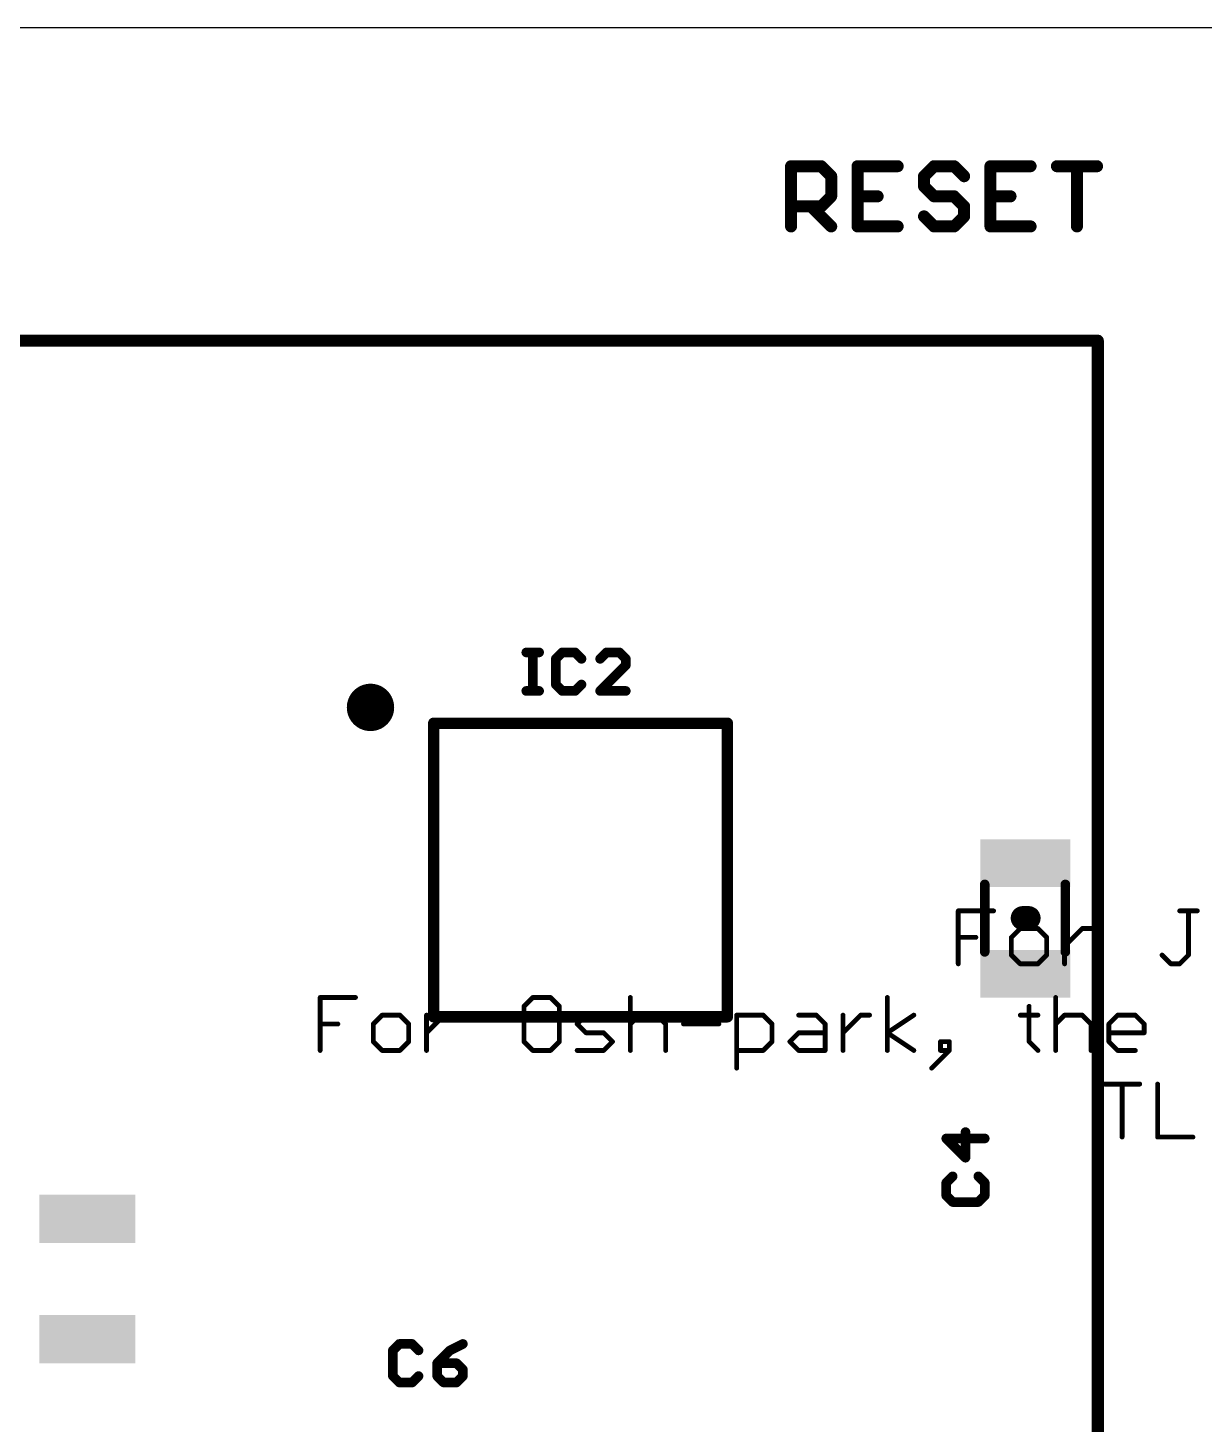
# Model space of a CAD drawing. Extents: x 0 to 102, y -4 to 29.
# Drawn here: x 37.6 to 50.02, y 10.66 to 25.4 of the extents above; entities that cross this region are included whole.
import ezdxf

# ---------------------------------------------------------------- set-up
doc = ezdxf.new("R2010")
doc.units = 0
for name, color, linetype in [('20', 53, 'CONTINUOUS'), ('21', 253, 'CONTINUOUS'), ('25', 253, 'CONTINUOUS'), ('51', 41, 'CONTINUOUS')]:
    doc.layers.add(name, color=color, linetype=linetype)

# ---------------------------------------------------------------- blocks, each defined once
blk = doc.blocks.new('RECT')
blk.add_solid([(-0.5, -0.5), (0.5, -0.5), (-0.5, 0.5), (0.5, 0.5)])

msp = doc.modelspace()

# ---------------------------------------------------------------- linework, layer by layer
at = {"layer": '20'}
msp.add_line((100.33, 25.4), (1.27, 25.4), dxfattribs=at)
at = {"layer": '21'}
for points, const_width in [([(41.2165, 18.1016, 1), (41.2165, 18.3516, 1), (41.2165, 18.1016)], 0.25), ([(41.914, 18.06, 1), (41.854, 18.06)], 0.06), ([(41.884, 18.09, 1), (41.884, 18.03)], 0.06), ([(41.854, 17.9766, 1), (41.914, 17.9766)], 0.06), ([(45.014, 18.06, 1), (44.954, 18.06)], 0.06), ([(44.954, 17.9766, 1), (45.014, 17.9766)], 0.06), ([(44.984, 18.03, 1), (44.984, 18.09)], 0.06), ([(48.1025, 16.0655, 1), (48.1025, 15.9385)], 0.127), ([(48.1635, 15.9385, 1), (48.1635, 16.0655)], 0.127), ([(41.914, 15.0434, 1), (41.854, 15.0434)], 0.06), ([(45.014, 15.0434, 1), (44.954, 15.0434)], 0.06), ([(41.884, 14.99, 1), (41.884, 14.93)], 0.06), ([(41.854, 14.96, 1), (41.914, 14.96)], 0.06), ([(44.954, 14.96, 1), (45.014, 14.96)], 0.06), ([(44.984, 14.93, 1), (44.984, 14.99)], 0.06)]:
    msp.add_lwpolyline(points, format="xyb", dxfattribs=dict(at, const_width=const_width))
for points, const_width in [([(41.884, 17.9766), (41.884, 18.06)], 0.12), ([(41.884, 18.06), (44.984, 18.06)], 0.12), ([(44.984, 18.06), (44.984, 17.9766)], 0.12), ([(48.1025, 16.002), (48.1635, 16.002)], 0.254), ([(41.884, 15.0434), (41.884, 14.96)], 0.12), ([(44.984, 14.96), (44.984, 15.0434)], 0.12), ([(41.884, 14.96), (44.984, 14.96)], 0.12)]:
    msp.add_lwpolyline(points, dxfattribs=dict(at, const_width=const_width))
at = {"layer": '25'}
for points, const_width in [([(45.6883, 23.94, 1), (45.6247, 23.94)], 0.0635), ([(45.6565, 23.9718, 1), (45.6565, 23.9083)], 0.0635), ([(45.9967, 23.9625, 1), (45.9518, 23.9176)], 0.0635), ([(45.9743, 23.9083, 1), (45.9743, 23.9718)], 0.0635), ([(46.1119, 23.8341, 1), (46.0484, 23.8341)], 0.0635), ([(46.0577, 23.8117, 1), (46.1026, 23.8566)], 0.0635), ([(46.3581, 23.9718, 1), (46.3581, 23.9083)], 0.0635), ([(46.3899, 23.94, 1), (46.3264, 23.94)], 0.0635), ([(46.7818, 23.9083, 1), (46.7818, 23.9718)], 0.0635), ([(47.0915, 23.8341, 1), (47.028, 23.8341)], 0.0635), ([(47.0373, 23.8566, 1), (47.0822, 23.8117)], 0.0635), ([(47.1657, 23.9718, 1), (47.1657, 23.9083)], 0.0635), ([(47.1881, 23.9176, 1), (47.1432, 23.9625)], 0.0635), ([(47.4, 23.9625, 1), (47.3551, 23.9176)], 0.0635), ([(47.3775, 23.9083, 1), (47.3775, 23.9718)], 0.0635), ([(47.461, 23.8117, 1), (47.5059, 23.8566)], 0.0635), ([(47.7614, 23.9718, 1), (47.7614, 23.9083)], 0.0635), ([(47.7932, 23.94, 1), (47.7297, 23.94)], 0.0635), ([(48.1851, 23.9083, 1), (48.1851, 23.9718)], 0.0635), ([(48.4631, 23.9718, 1), (48.4631, 23.9083)], 0.0635), ([(48.7066, 23.94, 1), (48.6431, 23.94)], 0.0635), ([(48.8867, 23.9083, 1), (48.8867, 23.9718)], 0.0635), ([(47.028, 23.7282, 1), (47.0915, 23.7282)], 0.0635), ([(47.0822, 23.7506, 1), (47.0373, 23.7057)], 0.0635), ([(46.0484, 23.6223, 1), (46.1119, 23.6223)], 0.0635), ([(46.1026, 23.5998, 1), (46.0577, 23.6447)], 0.0635), ([(46.3581, 23.654, 1), (46.3581, 23.5905)], 0.0635), ([(46.57, 23.5905, 1), (46.57, 23.654)], 0.0635), ([(47.1657, 23.654, 1), (47.1657, 23.5905)], 0.0635), ([(47.1432, 23.5998, 1), (47.1881, 23.6447)], 0.0635), ([(47.4, 23.6447, 1), (47.3551, 23.5998)], 0.0635), ([(47.3775, 23.5905, 1), (47.3775, 23.654)], 0.0635), ([(47.7614, 23.654, 1), (47.7614, 23.5905)], 0.0635), ([(47.9733, 23.5905, 1), (47.9733, 23.654)], 0.0635), ([(45.6565, 23.5481, 1), (45.6565, 23.4846)], 0.0635), ([(45.8908, 23.5388, 1), (45.8459, 23.4939)], 0.0635), ([(45.9518, 23.5388, 1), (45.9967, 23.4939)], 0.0635), ([(45.9743, 23.4846, 1), (45.9743, 23.5481)], 0.0635), ([(47.0822, 23.4329, 1), (47.0373, 23.388)], 0.0635), ([(47.5152, 23.5163, 1), (47.4517, 23.5163)], 0.0635), ([(47.4517, 23.4104, 1), (47.5152, 23.4104)], 0.0635), ([(47.461, 23.4939, 1), (47.5059, 23.5388)], 0.0635), ([(47.5059, 23.388, 1), (47.461, 23.4329)], 0.0635), ([(45.6247, 23.3045, 1), (45.6883, 23.3045)], 0.0635), ([(46.0577, 23.282, 1), (46.1026, 23.327)], 0.0635), ([(46.3581, 23.3362, 1), (46.3581, 23.2728)], 0.0635), ([(46.3264, 23.3045, 1), (46.3899, 23.3045)], 0.0635), ([(46.7818, 23.2728, 1), (46.7818, 23.3362)], 0.0635), ([(47.1657, 23.3362, 1), (47.1657, 23.2728)], 0.0635), ([(47.1432, 23.282, 1), (47.1881, 23.327)], 0.0635), ([(47.3551, 23.327, 1), (47.4, 23.282)], 0.0635), ([(47.3775, 23.2728, 1), (47.3775, 23.3362)], 0.0635), ([(47.7614, 23.3362, 1), (47.7614, 23.2728)], 0.0635), ([(47.7297, 23.3045, 1), (47.7932, 23.3045)], 0.0635), ([(48.1851, 23.2728, 1), (48.1851, 23.3362)], 0.0635), ([(48.6431, 23.3045, 1), (48.7066, 23.3045)], 0.0635), ([(48.9268, 22.098, 1), (48.8633, 22.098)], 0.0635), ([(48.895, 22.0663, 1), (48.895, 22.1298)], 0.0635), ([(42.8611, 18.8325, 1), (42.8611, 18.7817)], 0.0508), ([(42.9543, 18.8071, 1), (42.9035, 18.8071)], 0.0508), ([(42.9967, 18.7817, 1), (42.9967, 18.8325)], 0.0508), ([(43.1984, 18.7394, 1), (43.1476, 18.7394)], 0.0508), ([(43.155, 18.7573, 1), (43.1909, 18.7214)], 0.0508), ([(43.2408, 18.8325, 1), (43.2408, 18.7817)], 0.0508), ([(43.2587, 18.7892, 1), (43.2228, 18.8251)], 0.0508), ([(43.3943, 18.8251, 1), (43.3584, 18.7892)], 0.0508), ([(43.3763, 18.7817, 1), (43.3763, 18.8325)], 0.0508), ([(43.4262, 18.7214, 1), (43.4621, 18.7573)], 0.0508), ([(43.6228, 18.7573, 1), (43.6587, 18.7214)], 0.0508), ([(43.7085, 18.8325, 1), (43.7085, 18.7817)], 0.0508), ([(43.7265, 18.7892, 1), (43.6905, 18.8251)], 0.0508), ([(43.8621, 18.8251, 1), (43.8261, 18.7892)], 0.0508), ([(43.8441, 18.7817, 1), (43.8441, 18.8325)], 0.0508), ([(43.9373, 18.7394, 1), (43.8865, 18.7394)], 0.0508), ([(43.8939, 18.7214, 1), (43.9298, 18.7573)], 0.0508), ([(43.9298, 18.6536, 1), (43.8939, 18.6895)], 0.0508), ([(43.8865, 18.6716, 1), (43.9373, 18.6716)], 0.0508), ([(42.8611, 18.4258, 1), (42.8611, 18.375)], 0.0508), ([(42.9035, 18.4004, 1), (42.9543, 18.4004)], 0.0508), ([(42.9967, 18.375, 1), (42.9967, 18.4258)], 0.0508), ([(43.1909, 18.4862, 1), (43.155, 18.4502)], 0.0508), ([(43.1476, 18.4682, 1), (43.1984, 18.4682)], 0.0508), ([(43.2408, 18.4258, 1), (43.2408, 18.375)], 0.0508), ([(43.2228, 18.3824, 1), (43.2587, 18.4184)], 0.0508), ([(43.3584, 18.4184, 1), (43.3943, 18.3824)], 0.0508), ([(43.3763, 18.375, 1), (43.3763, 18.4258)], 0.0508), ([(43.4621, 18.4502, 1), (43.4262, 18.4862)], 0.0508), ([(43.6407, 18.4258, 1), (43.6407, 18.375)], 0.0508), ([(43.6228, 18.4184, 1), (43.6587, 18.3824)], 0.0508), ([(43.9119, 18.375, 1), (43.9119, 18.4258)], 0.0508), ([(47.2945, 13.7013, 1), (47.2945, 13.6505)], 0.0508), ([(47.3124, 13.6939, 1), (47.2765, 13.658)], 0.0508), ([(47.5232, 13.7437, 1), (47.4724, 13.7437)], 0.0508), ([(47.7012, 13.6505, 1), (47.7012, 13.7013)], 0.0508), ([(47.4724, 13.4726, 1), (47.5232, 13.4726)], 0.0508), ([(47.4799, 13.4546, 1), (47.5158, 13.4905)], 0.0508), ([(47.3802, 13.258, 1), (47.3443, 13.2939)], 0.0508), ([(47.6514, 13.2939, 1), (47.6154, 13.258)], 0.0508), ([(47.3124, 13.0906, 1), (47.2765, 13.0546)], 0.0508), ([(47.3199, 13.2082, 1), (47.2691, 13.2082)], 0.0508), ([(47.2765, 13.2261, 1), (47.3124, 13.1902)], 0.0508), ([(47.7266, 13.2082, 1), (47.6758, 13.2082)], 0.0508), ([(47.6832, 13.1902, 1), (47.7192, 13.2261)], 0.0508), ([(47.7192, 13.0546, 1), (47.6832, 13.0906)], 0.0508), ([(47.2691, 13.0726, 1), (47.3199, 13.0726)], 0.0508), ([(47.3622, 13.0302, 1), (47.3622, 12.9794)], 0.0508), ([(47.3443, 12.9868, 1), (47.3802, 13.0228)], 0.0508), ([(47.6154, 13.0228, 1), (47.6514, 12.9868)], 0.0508), ([(47.6334, 12.9794, 1), (47.6334, 13.0302)], 0.0508), ([(47.6758, 13.0726, 1), (47.7266, 13.0726)], 0.0508), ([(41.5206, 11.5319, 1), (41.5206, 11.4811)], 0.0508), ([(41.5386, 11.4886, 1), (41.5026, 11.5245)], 0.0508), ([(41.6741, 11.5245, 1), (41.6382, 11.4886)], 0.0508), ([(41.6562, 11.4811, 1), (41.6562, 11.5319)], 0.0508), ([(42.2031, 11.4838, 1), (42.1804, 11.5293)], 0.0508), ([(41.4782, 11.4388, 1), (41.4274, 11.4388)], 0.0508), ([(41.4348, 11.4567, 1), (41.4708, 11.4208)], 0.0508), ([(41.706, 11.4208, 1), (41.7419, 11.4567)], 0.0508), ([(41.946, 11.3032, 1), (41.8952, 11.3032)], 0.0508), ([(41.9206, 11.3286, 1), (41.9206, 11.2778)], 0.0508), ([(42.0448, 11.4615, 1), (42.0675, 11.416)], 0.0508), ([(42.0741, 11.4208, 1), (42.0382, 11.4567)], 0.0508), ([(42.1419, 11.3211, 1), (42.106, 11.2852)], 0.0508), ([(42.1239, 11.2778, 1), (42.1239, 11.3286)], 0.0508), ([(41.4708, 11.1856, 1), (41.4348, 11.1496)], 0.0508), ([(41.7419, 11.1496, 1), (41.706, 11.1856)], 0.0508), ([(41.9385, 11.1856, 1), (41.9026, 11.1496)], 0.0508), ([(41.9026, 11.3211, 1), (41.9385, 11.2852)], 0.0508), ([(42.2171, 11.2354, 1), (42.1663, 11.2354)], 0.0508), ([(42.1738, 11.2174, 1), (42.2097, 11.2533)], 0.0508), ([(42.2097, 11.1496, 1), (42.1738, 11.1856)], 0.0508), ([(41.4274, 11.1676, 1), (41.4782, 11.1676)], 0.0508), ([(41.5206, 11.1252, 1), (41.5206, 11.0744)], 0.0508), ([(41.5026, 11.0818, 1), (41.5386, 11.1178)], 0.0508), ([(41.6382, 11.1178, 1), (41.6741, 11.0818)], 0.0508), ([(41.6562, 11.0744, 1), (41.6562, 11.1252)], 0.0508), ([(41.8952, 11.1676, 1), (41.946, 11.1676)], 0.0508), ([(41.9884, 11.1252, 1), (41.9884, 11.0744)], 0.0508), ([(41.9704, 11.0818, 1), (42.0063, 11.1178)], 0.0508), ([(42.106, 11.1178, 1), (42.1419, 11.0818)], 0.0508), ([(42.1239, 11.0744, 1), (42.1239, 11.1252)], 0.0508), ([(42.1663, 11.1676, 1), (42.2171, 11.1676)], 0.0508)]:
    msp.add_lwpolyline(points, format="xyb", dxfattribs=dict(at, const_width=const_width))
for points, const_width in [([(45.6565, 23.3045), (45.6565, 23.94)], 0.127), ([(45.6565, 23.94), (45.9743, 23.94)], 0.127), ([(45.9743, 23.94), (46.0802, 23.8341)], 0.127), ([(46.0802, 23.8341), (46.0802, 23.6223)], 0.127), ([(46.7818, 23.94), (46.3581, 23.94)], 0.127), ([(46.3581, 23.94), (46.3581, 23.3045)], 0.127), ([(47.1657, 23.94), (47.0598, 23.8341)], 0.127), ([(47.0598, 23.8341), (47.0598, 23.7282)], 0.127), ([(47.3775, 23.94), (47.1657, 23.94)], 0.127), ([(47.4835, 23.8341), (47.3775, 23.94)], 0.127), ([(48.1851, 23.94), (47.7614, 23.94)], 0.127), ([(47.7614, 23.94), (47.7614, 23.3045)], 0.127), ([(48.4631, 23.94), (48.8867, 23.94)], 0.127), ([(48.6749, 23.3045), (48.6749, 23.94)], 0.127), ([(47.0598, 23.7282), (47.1657, 23.6223)], 0.127), ([(46.0802, 23.6223), (45.9743, 23.5163)], 0.127), ([(46.3581, 23.6223), (46.57, 23.6223)], 0.127), ([(47.1657, 23.6223), (47.3775, 23.6223)], 0.127), ([(47.3775, 23.6223), (47.4835, 23.5163)], 0.127), ([(47.7614, 23.6223), (47.9733, 23.6223)], 0.127), ([(45.9743, 23.5163), (45.6565, 23.5163)], 0.127), ([(45.8683, 23.5163), (46.0802, 23.3045)], 0.127), ([(47.1657, 23.3045), (47.0598, 23.4104)], 0.127), ([(47.4835, 23.4104), (47.3775, 23.3045)], 0.127), ([(47.4835, 23.5163), (47.4835, 23.4104)], 0.127), ([(46.3581, 23.3045), (46.7818, 23.3045)], 0.127), ([(47.3775, 23.3045), (47.1657, 23.3045)], 0.127), ([(47.7614, 23.3045), (48.1851, 23.3045)], 0.127), ([(11.811, 22.098), (48.895, 22.098)], 0.127), ([(48.895, 22.098), (48.895, 3.302)], 0.127), ([(42.8611, 18.8071), (42.9967, 18.8071)], 0.1016), ([(42.9289, 18.4004), (42.9289, 18.8071)], 0.1016), ([(43.2408, 18.8071), (43.173, 18.7394)], 0.1016), ([(43.173, 18.7394), (43.173, 18.4682)], 0.1016), ([(43.3763, 18.8071), (43.2408, 18.8071)], 0.1016), ([(43.4441, 18.7394), (43.3763, 18.8071)], 0.1016), ([(43.7085, 18.8071), (43.6407, 18.7394)], 0.1016), ([(43.6407, 18.4004), (43.9119, 18.6716)], 0.1016), ([(43.8441, 18.8071), (43.7085, 18.8071)], 0.1016), ([(43.9119, 18.7394), (43.8441, 18.8071)], 0.1016), ([(43.9119, 18.6716), (43.9119, 18.7394)], 0.1016), ([(42.8611, 18.4004), (42.9967, 18.4004)], 0.1016), ([(43.173, 18.4682), (43.2408, 18.4004)], 0.1016), ([(43.2408, 18.4004), (43.3763, 18.4004)], 0.1016), ([(43.3763, 18.4004), (43.4441, 18.4682)], 0.1016), ([(43.9119, 18.4004), (43.6407, 18.4004)], 0.1016), ([(47.7012, 13.6759), (47.2945, 13.6759)], 0.1016), ([(47.2945, 13.6759), (47.4978, 13.4726)], 0.1016), ([(47.4978, 13.4726), (47.4978, 13.7437)], 0.1016), ([(47.3622, 13.276), (47.2945, 13.2082)], 0.1016), ([(47.7012, 13.2082), (47.6334, 13.276)], 0.1016), ([(47.2945, 13.2082), (47.2945, 13.0726)], 0.1016), ([(47.2945, 13.0726), (47.3622, 13.0048)], 0.1016), ([(47.6334, 13.0048), (47.7012, 13.0726)], 0.1016), ([(47.7012, 13.0726), (47.7012, 13.2082)], 0.1016), ([(47.3622, 13.0048), (47.6334, 13.0048)], 0.1016), ([(41.5206, 11.5065), (41.4528, 11.4388)], 0.1016), ([(41.6562, 11.5065), (41.5206, 11.5065)], 0.1016), ([(41.724, 11.4388), (41.6562, 11.5065)], 0.1016), ([(42.1917, 11.5065), (42.0561, 11.4388)], 0.1016), ([(41.4528, 11.4388), (41.4528, 11.1676)], 0.1016), ([(42.0561, 11.4388), (41.9206, 11.3032)], 0.1016), ([(41.9206, 11.3032), (41.9206, 11.1676)], 0.1016), ([(42.1239, 11.3032), (41.9206, 11.3032)], 0.1016), ([(42.1917, 11.2354), (42.1239, 11.3032)], 0.1016), ([(41.4528, 11.1676), (41.5206, 11.0998)], 0.1016), ([(41.6562, 11.0998), (41.724, 11.1676)], 0.1016), ([(41.9206, 11.1676), (41.9884, 11.0998)], 0.1016), ([(42.1239, 11.0998), (42.1917, 11.1676)], 0.1016), ([(42.1917, 11.1676), (42.1917, 11.2354)], 0.1016), ([(41.5206, 11.0998), (41.6562, 11.0998)], 0.1016), ([(41.9884, 11.0998), (42.1239, 11.0998)], 0.1016)]:
    msp.add_lwpolyline(points, dxfattribs=dict(at, const_width=const_width))
at = {"layer": '51'}
for points, const_width in [([(41.884, 14.96), (41.884, 18.06)], 0.12), ([(41.884, 18.06), (44.984, 18.06)], 0.12), ([(44.984, 18.06), (44.984, 14.96)], 0.12), ([(47.701, 15.646), (47.701, 16.358)], 0.1016), ([(48.552, 15.646), (48.552, 16.358)], 0.1016), ([(47.4211, 15.5194), (47.4211, 16.0787)], 0.0508), ([(47.4211, 16.0787), (47.794, 16.0787)], 0.0508), ([(49.7592, 16.0787), (49.9457, 16.0787)], 0.0508), ([(49.8525, 15.6126), (49.8525, 16.0787)], 0.0508), ([(47.4211, 15.799), (47.6076, 15.799)], 0.0508), ([(48.0757, 15.8923), (47.9824, 15.799)], 0.0508), ([(47.9824, 15.799), (47.9824, 15.6126)], 0.0508), ([(48.2621, 15.8923), (48.0757, 15.8923)], 0.0508), ([(48.3553, 15.799), (48.2621, 15.8923)], 0.0508), ([(48.3553, 15.6126), (48.3553, 15.799)], 0.0508), ([(48.5438, 15.5194), (48.5438, 15.8923)], 0.0508), ([(48.5438, 15.7058), (48.7302, 15.8923)], 0.0508), ([(48.7302, 15.8923), (48.8234, 15.8923)], 0.0508), ([(47.9824, 15.6126), (48.0757, 15.5194)], 0.0508), ([(48.2621, 15.5194), (48.3553, 15.6126)], 0.0508), ([(49.5728, 15.6126), (49.666, 15.5194)], 0.0508), ([(49.7592, 15.5194), (49.8525, 15.6126)], 0.0508), ([(48.0757, 15.5194), (48.2621, 15.5194)], 0.0508), ([(49.666, 15.5194), (49.7592, 15.5194)], 0.0508), ([(40.6854, 14.605), (40.6854, 15.1643)], 0.0508), ([(40.6854, 15.1643), (41.0582, 15.1643)], 0.0508), ([(42.9303, 15.1643), (42.8371, 15.0711)], 0.0508), ([(43.1167, 15.1643), (42.9303, 15.1643)], 0.0508), ([(43.2099, 15.0711), (43.1167, 15.1643)], 0.0508), ([(43.9597, 15.1643), (43.9597, 14.605)], 0.0508), ([(46.6727, 14.605), (46.6727, 15.1643)], 0.0508), ([(48.4502, 15.1643), (48.4502, 14.605)], 0.0508), ([(42.8371, 15.0711), (42.8371, 14.6982)], 0.0508), ([(43.2099, 14.6982), (43.2099, 15.0711)], 0.0508), ([(48.1692, 15.0711), (48.1692, 14.6982)], 0.0508), ([(40.6854, 14.8846), (40.8718, 14.8846)], 0.0508), ([(41.3399, 14.9779), (41.2467, 14.8846)], 0.0508), ([(41.2467, 14.8846), (41.2467, 14.6982)], 0.0508), ([(41.5263, 14.9779), (41.3399, 14.9779)], 0.0508), ([(41.6196, 14.8846), (41.5263, 14.9779)], 0.0508), ([(41.6196, 14.6982), (41.6196, 14.8846)], 0.0508), ([(41.808, 14.605), (41.808, 14.9779)], 0.0508), ([(41.808, 14.7914), (41.9944, 14.9779)], 0.0508), ([(44.984, 14.96), (41.884, 14.96)], 0.12), ([(41.9944, 14.9779), (42.0877, 14.9779)], 0.0508), ([(43.3984, 14.8846), (43.4916, 14.9779)], 0.0508), ([(43.4916, 14.7914), (43.3984, 14.8846)], 0.0508), ([(43.4916, 14.9779), (43.7712, 14.9779)], 0.0508), ([(43.9597, 14.8846), (44.0529, 14.9779)], 0.0508), ([(44.0529, 14.9779), (44.2393, 14.9779)], 0.0508), ([(44.2393, 14.9779), (44.3326, 14.8846)], 0.0508), ([(44.3326, 14.8846), (44.3326, 14.605)], 0.0508), ([(44.521, 14.8846), (44.8939, 14.8846)], 0.0508), ([(45.0823, 14.4186), (45.0823, 14.9779)], 0.0508), ([(45.0823, 14.9779), (45.362, 14.9779)], 0.0508), ([(45.362, 14.9779), (45.4552, 14.8846)], 0.0508), ([(45.4552, 14.8846), (45.4552, 14.6982)], 0.0508), ([(45.7368, 14.9779), (45.9233, 14.9779)], 0.0508), ([(45.9233, 14.9779), (46.0165, 14.8846)], 0.0508), ([(46.0165, 14.8846), (46.0165, 14.605)], 0.0508), ([(46.2049, 14.605), (46.2049, 14.9779)], 0.0508), ([(46.2049, 14.7914), (46.3914, 14.9779)], 0.0508), ([(46.3914, 14.9779), (46.4846, 14.9779)], 0.0508), ([(46.6727, 14.7914), (46.9523, 14.9779)], 0.0508), ([(48.076, 14.9779), (48.2624, 14.9779)], 0.0508), ([(48.4502, 14.8846), (48.5434, 14.9779)], 0.0508), ([(48.5434, 14.9779), (48.7298, 14.9779)], 0.0508), ([(48.7298, 14.9779), (48.823, 14.8846)], 0.0508), ([(48.823, 14.8846), (48.823, 14.605)], 0.0508), ([(49.0115, 14.8846), (49.1047, 14.9779)], 0.0508), ([(49.0115, 14.6982), (49.0115, 14.8846)], 0.0508), ([(49.1047, 14.9779), (49.2911, 14.9779)], 0.0508), ([(49.2911, 14.9779), (49.3843, 14.8846)], 0.0508), ([(49.3843, 14.8846), (49.3843, 14.7914)], 0.0508), ([(43.678, 14.7914), (43.4916, 14.7914)], 0.0508), ([(43.7712, 14.6982), (43.678, 14.7914)], 0.0508), ([(45.6436, 14.6982), (45.7368, 14.7914)], 0.0508), ([(45.7368, 14.7914), (46.0165, 14.7914)], 0.0508), ([(46.9523, 14.605), (46.6727, 14.7914)], 0.0508), ([(49.3843, 14.7914), (49.0115, 14.7914)], 0.0508), ([(41.2467, 14.6982), (41.3399, 14.605)], 0.0508), ([(41.3399, 14.605), (41.5263, 14.605)], 0.0508), ([(41.5263, 14.605), (41.6196, 14.6982)], 0.0508), ([(42.8371, 14.6982), (42.9303, 14.605)], 0.0508), ([(42.9303, 14.605), (43.1167, 14.605)], 0.0508), ([(43.1167, 14.605), (43.2099, 14.6982)], 0.0508), ([(43.3984, 14.605), (43.678, 14.605)], 0.0508), ([(43.678, 14.605), (43.7712, 14.6982)], 0.0508), ([(45.362, 14.605), (45.0823, 14.605)], 0.0508), ([(45.4552, 14.6982), (45.362, 14.605)], 0.0508), ([(45.7368, 14.605), (45.6436, 14.6982)], 0.0508), ([(46.0165, 14.605), (45.7368, 14.605)], 0.0508), ([(47.1405, 14.4186), (47.3269, 14.605)], 0.0508), ([(47.3269, 14.6982), (47.2337, 14.6982)], 0.0508), ([(47.2337, 14.6982), (47.2337, 14.605)], 0.0508), ([(47.2337, 14.605), (47.3269, 14.605)], 0.0508), ([(47.3269, 14.605), (47.3269, 14.6982)], 0.0508), ([(48.1692, 14.6982), (48.2624, 14.605)], 0.0508), ([(49.1047, 14.605), (49.0115, 14.6982)], 0.0508), ([(49.2911, 14.605), (49.1047, 14.605)], 0.0508), ([(48.9647, 14.2499), (49.3376, 14.2499)], 0.0508), ([(49.1512, 13.6906), (49.1512, 14.2499)], 0.0508), ([(49.5261, 14.2499), (49.5261, 13.6906)], 0.0508), ([(49.5261, 13.6906), (49.8989, 13.6906)], 0.0508)]:
    msp.add_lwpolyline(points, dxfattribs=dict(at, const_width=const_width))
for points, const_width in [([(41.914, 18.06, 1), (41.854, 18.06)], 0.06), ([(41.884, 18.09, 1), (41.884, 18.03)], 0.06), ([(45.014, 18.06, 1), (44.954, 18.06)], 0.06), ([(44.984, 18.03, 1), (44.984, 18.09)], 0.06), ([(47.7264, 16.358, 1), (47.6756, 16.358)], 0.0508), ([(48.5774, 16.358, 1), (48.5266, 16.358)], 0.0508), ([(47.4338, 16.0787, 1), (47.4084, 16.0787)], 0.0254), ([(47.4211, 16.0914, 1), (47.4211, 16.066)], 0.0254), ([(47.794, 16.066, 1), (47.794, 16.0914)], 0.0254), ([(49.7592, 16.0914, 1), (49.7592, 16.066)], 0.0254), ([(49.8652, 16.0787, 1), (49.8398, 16.0787)], 0.0254), ([(49.9457, 16.066, 1), (49.9457, 16.0914)], 0.0254), ([(47.4211, 15.8117, 1), (47.4211, 15.7863)], 0.0254), ([(47.6076, 15.7863, 1), (47.6076, 15.8117)], 0.0254), ([(47.9951, 15.799, 1), (47.9697, 15.799)], 0.0254), ([(47.9735, 15.808, 1), (47.9914, 15.7901)], 0.0254), ([(48.0757, 15.905, 1), (48.0757, 15.8796)], 0.0254), ([(48.0846, 15.8833, 1), (48.0667, 15.9012)], 0.0254), ([(48.2711, 15.9012, 1), (48.2531, 15.8833)], 0.0254), ([(48.2621, 15.8796, 1), (48.2621, 15.905)], 0.0254), ([(48.368, 15.799, 1), (48.3426, 15.799)], 0.0254), ([(48.3463, 15.7901, 1), (48.3643, 15.808)], 0.0254), ([(48.5565, 15.8923, 1), (48.5311, 15.8923)], 0.0254), ([(48.7302, 15.905, 1), (48.7302, 15.8796)], 0.0254), ([(48.7392, 15.8833, 1), (48.7212, 15.9012)], 0.0254), ([(48.8234, 15.8796, 1), (48.8234, 15.905)], 0.0254), ([(47.6756, 15.646, 1), (47.7264, 15.646)], 0.0508), ([(47.9697, 15.6126, 1), (47.9951, 15.6126)], 0.0254), ([(47.9914, 15.6216, 1), (47.9735, 15.6036)], 0.0254), ([(48.3426, 15.6126, 1), (48.368, 15.6126)], 0.0254), ([(48.3643, 15.6036, 1), (48.3463, 15.6216)], 0.0254), ([(48.5266, 15.646, 1), (48.5774, 15.646)], 0.0508), ([(48.5348, 15.7148, 1), (48.5527, 15.6968)], 0.0254), ([(49.5818, 15.6216, 1), (49.5638, 15.6036)], 0.0254), ([(49.8398, 15.6126, 1), (49.8652, 15.6126)], 0.0254), ([(49.8614, 15.6036, 1), (49.8435, 15.6216)], 0.0254), ([(47.4084, 15.5194, 1), (47.4338, 15.5194)], 0.0254), ([(48.0757, 15.5321, 1), (48.0757, 15.5067)], 0.0254), ([(48.0667, 15.5104, 1), (48.0846, 15.5284)], 0.0254), ([(48.2531, 15.5284, 1), (48.2711, 15.5104)], 0.0254), ([(48.2621, 15.5067, 1), (48.2621, 15.5321)], 0.0254), ([(48.5311, 15.5194, 1), (48.5565, 15.5194)], 0.0254), ([(49.666, 15.5321, 1), (49.666, 15.5067)], 0.0254), ([(49.6571, 15.5104, 1), (49.675, 15.5284)], 0.0254), ([(49.7503, 15.5284, 1), (49.7682, 15.5104)], 0.0254), ([(49.7592, 15.5067, 1), (49.7592, 15.5321)], 0.0254), ([(40.6981, 15.1643, 1), (40.6727, 15.1643)], 0.0254), ([(40.6854, 15.177, 1), (40.6854, 15.1516)], 0.0254), ([(41.0582, 15.1516, 1), (41.0582, 15.177)], 0.0254), ([(42.9303, 15.177, 1), (42.9303, 15.1516)], 0.0254), ([(42.9393, 15.1553, 1), (42.9213, 15.1733)], 0.0254), ([(43.1257, 15.1733, 1), (43.1077, 15.1553)], 0.0254), ([(43.1167, 15.1516, 1), (43.1167, 15.177)], 0.0254), ([(43.9724, 15.1643, 1), (43.947, 15.1643)], 0.0254), ([(46.6854, 15.1643, 1), (46.66, 15.1643)], 0.0254), ([(48.4629, 15.1643, 1), (48.4375, 15.1643)], 0.0254), ([(42.8498, 15.0711, 1), (42.8244, 15.0711)], 0.0254), ([(42.8281, 15.08, 1), (42.8461, 15.0621)], 0.0254), ([(43.2226, 15.0711, 1), (43.1972, 15.0711)], 0.0254), ([(43.201, 15.0621, 1), (43.2189, 15.08)], 0.0254), ([(48.1819, 15.0711, 1), (48.1565, 15.0711)], 0.0254), ([(40.6854, 14.8973, 1), (40.6854, 14.8719)], 0.0254), ([(40.8718, 14.8719, 1), (40.8718, 14.8973)], 0.0254), ([(41.2594, 14.8846, 1), (41.234, 14.8846)], 0.0254), ([(41.2377, 14.8936, 1), (41.2557, 14.8757)], 0.0254), ([(41.3399, 14.9906, 1), (41.3399, 14.9651)], 0.0254), ([(41.3489, 14.9689, 1), (41.3309, 14.9868)], 0.0254), ([(41.5353, 14.9868, 1), (41.5174, 14.9689)], 0.0254), ([(41.5263, 14.9651, 1), (41.5263, 14.9906)], 0.0254), ([(41.6323, 14.8846, 1), (41.6069, 14.8846)], 0.0254), ([(41.6106, 14.8757, 1), (41.6285, 14.8936)], 0.0254), ([(41.8207, 14.9779, 1), (41.7953, 14.9779)], 0.0254), ([(41.884, 14.99, 1), (41.884, 14.93)], 0.06), ([(41.854, 14.96, 1), (41.914, 14.96)], 0.06), ([(41.9944, 14.9906, 1), (41.9944, 14.9651)], 0.0254), ([(42.0034, 14.9689, 1), (41.9855, 14.9868)], 0.0254), ([(42.0877, 14.9651, 1), (42.0877, 14.9906)], 0.0254), ([(43.4074, 14.8936, 1), (43.3894, 14.8757)], 0.0254), ([(43.3894, 14.8936, 1), (43.4074, 14.8757)], 0.0254), ([(43.4916, 14.9906, 1), (43.4916, 14.9651)], 0.0254), ([(43.5006, 14.9689, 1), (43.4826, 14.9868)], 0.0254), ([(43.7712, 14.9651, 1), (43.7712, 14.9906)], 0.0254), ([(43.9507, 14.8936, 1), (43.9687, 14.8757)], 0.0254), ([(44.0529, 14.9906, 1), (44.0529, 14.9651)], 0.0254), ([(44.0619, 14.9689, 1), (44.0439, 14.9868)], 0.0254), ([(44.2483, 14.9868, 1), (44.2304, 14.9689)], 0.0254), ([(44.2393, 14.9651, 1), (44.2393, 14.9906)], 0.0254), ([(44.3453, 14.8846, 1), (44.3199, 14.8846)], 0.0254), ([(44.3236, 14.8757, 1), (44.3415, 14.8936)], 0.0254), ([(44.521, 14.8973, 1), (44.521, 14.8719)], 0.0254), ([(44.8939, 14.8719, 1), (44.8939, 14.8973)], 0.0254), ([(44.954, 14.96, 1), (45.014, 14.96)], 0.06), ([(44.984, 14.93, 1), (44.984, 14.99)], 0.06), ([(45.0823, 14.9906, 1), (45.0823, 14.9651)], 0.0254), ([(45.095, 14.9779, 1), (45.0696, 14.9779)], 0.0254), ([(45.3709, 14.9868, 1), (45.353, 14.9689)], 0.0254), ([(45.362, 14.9651, 1), (45.362, 14.9906)], 0.0254), ([(45.4679, 14.8846, 1), (45.4425, 14.8846)], 0.0254), ([(45.4462, 14.8757, 1), (45.4641, 14.8936)], 0.0254), ([(45.7368, 14.9906, 1), (45.7368, 14.9651)], 0.0254), ([(45.9322, 14.9868, 1), (45.9143, 14.9689)], 0.0254), ([(45.9233, 14.9651, 1), (45.9233, 14.9906)], 0.0254), ([(46.0292, 14.8846, 1), (46.0038, 14.8846)], 0.0254), ([(46.0075, 14.8757, 1), (46.0255, 14.8936)], 0.0254), ([(46.2176, 14.9779, 1), (46.1922, 14.9779)], 0.0254), ([(46.3914, 14.9906, 1), (46.3914, 14.9651)], 0.0254), ([(46.4003, 14.9689, 1), (46.3824, 14.9868)], 0.0254), ([(46.4846, 14.9651, 1), (46.4846, 14.9906)], 0.0254), ([(46.9594, 14.9673, 1), (46.9453, 14.9884)], 0.0254), ([(48.076, 14.9906, 1), (48.076, 14.9651)], 0.0254), ([(48.2624, 14.9651, 1), (48.2624, 14.9906)], 0.0254), ([(48.4412, 14.8936, 1), (48.4592, 14.8757)], 0.0254), ([(48.5434, 14.9906, 1), (48.5434, 14.9651)], 0.0254), ([(48.5524, 14.9689, 1), (48.5344, 14.9868)], 0.0254), ([(48.7388, 14.9868, 1), (48.7208, 14.9689)], 0.0254), ([(48.7298, 14.9651, 1), (48.7298, 14.9906)], 0.0254), ([(48.8357, 14.8846, 1), (48.8103, 14.8846)], 0.0254), ([(48.814, 14.8757, 1), (48.832, 14.8936)], 0.0254), ([(49.0242, 14.8846, 1), (48.9988, 14.8846)], 0.0254), ([(49.0025, 14.8936, 1), (49.0205, 14.8757)], 0.0254), ([(49.1047, 14.9906, 1), (49.1047, 14.9651)], 0.0254), ([(49.1137, 14.9689, 1), (49.0957, 14.9868)], 0.0254), ([(49.3001, 14.9868, 1), (49.2821, 14.9689)], 0.0254), ([(49.2911, 14.9651, 1), (49.2911, 14.9906)], 0.0254), ([(49.397, 14.8846, 1), (49.3716, 14.8846)], 0.0254), ([(49.3754, 14.8757, 1), (49.3933, 14.8936)], 0.0254), ([(41.799, 14.8004, 1), (41.817, 14.7824)], 0.0254), ([(43.4916, 14.8041, 1), (43.4916, 14.7787)], 0.0254), ([(43.4826, 14.7824, 1), (43.5006, 14.8004)], 0.0254), ([(43.687, 14.8004, 1), (43.669, 14.7824)], 0.0254), ([(43.678, 14.7787, 1), (43.678, 14.8041)], 0.0254), ([(45.7368, 14.8041, 1), (45.7368, 14.7787)], 0.0254), ([(45.7458, 14.7824, 1), (45.7279, 14.8004)], 0.0254), ([(46.0165, 14.7787, 1), (46.0165, 14.8041)], 0.0254), ([(46.196, 14.8004, 1), (46.2139, 14.7824)], 0.0254), ([(46.6797, 14.802, 1), (46.6657, 14.7809)], 0.0254), ([(46.6657, 14.802, 1), (46.6797, 14.7809)], 0.0254), ([(49.0115, 14.8041, 1), (49.0115, 14.7787)], 0.0254), ([(49.3716, 14.7914, 1), (49.397, 14.7914)], 0.0254), ([(49.3843, 14.7787, 1), (49.3843, 14.8041)], 0.0254), ([(40.6727, 14.605, 1), (40.6981, 14.605)], 0.0254), ([(41.2557, 14.7072, 1), (41.2377, 14.6892)], 0.0254), ([(41.234, 14.6982, 1), (41.2594, 14.6982)], 0.0254), ([(41.3399, 14.6177, 1), (41.3399, 14.5923)], 0.0254), ([(41.3309, 14.596, 1), (41.3489, 14.614)], 0.0254), ([(41.5174, 14.614, 1), (41.5353, 14.596)], 0.0254), ([(41.5263, 14.5923, 1), (41.5263, 14.6177)], 0.0254), ([(41.6069, 14.6982, 1), (41.6323, 14.6982)], 0.0254), ([(41.6285, 14.6892, 1), (41.6106, 14.7072)], 0.0254), ([(41.7953, 14.605, 1), (41.8207, 14.605)], 0.0254), ([(42.8461, 14.7072, 1), (42.8281, 14.6892)], 0.0254), ([(42.8244, 14.6982, 1), (42.8498, 14.6982)], 0.0254), ([(42.9303, 14.6177, 1), (42.9303, 14.5923)], 0.0254), ([(42.9213, 14.596, 1), (42.9393, 14.614)], 0.0254), ([(43.1077, 14.614, 1), (43.1257, 14.596)], 0.0254), ([(43.1167, 14.5923, 1), (43.1167, 14.6177)], 0.0254), ([(43.1972, 14.6982, 1), (43.2226, 14.6982)], 0.0254), ([(43.2189, 14.6892, 1), (43.201, 14.7072)], 0.0254), ([(43.3984, 14.6177, 1), (43.3984, 14.5923)], 0.0254), ([(43.669, 14.614, 1), (43.687, 14.596)], 0.0254), ([(43.678, 14.5923, 1), (43.678, 14.6177)], 0.0254), ([(43.7802, 14.6892, 1), (43.7623, 14.7072)], 0.0254), ([(43.7623, 14.6892, 1), (43.7802, 14.7072)], 0.0254), ([(43.947, 14.605, 1), (43.9724, 14.605)], 0.0254), ([(44.3199, 14.605, 1), (44.3453, 14.605)], 0.0254), ([(45.0823, 14.6177, 1), (45.0823, 14.5923)], 0.0254), ([(45.353, 14.614, 1), (45.3709, 14.596)], 0.0254), ([(45.362, 14.5923, 1), (45.362, 14.6177)], 0.0254), ([(45.4425, 14.6982, 1), (45.4679, 14.6982)], 0.0254), ([(45.4641, 14.6892, 1), (45.4462, 14.7072)], 0.0254), ([(45.6526, 14.7072, 1), (45.6346, 14.6892)], 0.0254), ([(45.6346, 14.7072, 1), (45.6526, 14.6892)], 0.0254), ([(45.7368, 14.6177, 1), (45.7368, 14.5923)], 0.0254), ([(45.7279, 14.596, 1), (45.7458, 14.614)], 0.0254), ([(46.0038, 14.605, 1), (46.0292, 14.605)], 0.0254), ([(46.0165, 14.5923, 1), (46.0165, 14.6177)], 0.0254), ([(46.1922, 14.605, 1), (46.2176, 14.605)], 0.0254), ([(46.66, 14.605, 1), (46.6854, 14.605)], 0.0254), ([(46.9453, 14.5944, 1), (46.9594, 14.6156)], 0.0254), ([(47.2337, 14.7109, 1), (47.2337, 14.6855)], 0.0254), ([(47.2464, 14.6982, 1), (47.221, 14.6982)], 0.0254), ([(47.2337, 14.6177, 1), (47.2337, 14.5923)], 0.0254), ([(47.221, 14.605, 1), (47.2464, 14.605)], 0.0254), ([(47.3396, 14.6982, 1), (47.3142, 14.6982)], 0.0254), ([(47.3142, 14.605, 1), (47.3396, 14.605)], 0.0254), ([(47.3359, 14.596, 1), (47.3179, 14.614)], 0.0254), ([(47.3269, 14.6855, 1), (47.3269, 14.7109)], 0.0254), ([(47.3269, 14.5923, 1), (47.3269, 14.6177)], 0.0254), ([(48.1782, 14.7072, 1), (48.1602, 14.6892)], 0.0254), ([(48.1565, 14.6982, 1), (48.1819, 14.6982)], 0.0254), ([(48.2534, 14.596, 1), (48.2714, 14.614)], 0.0254), ([(48.4375, 14.605, 1), (48.4629, 14.605)], 0.0254), ([(48.8103, 14.605, 1), (48.8357, 14.605)], 0.0254), ([(49.0205, 14.7072, 1), (49.0025, 14.6892)], 0.0254), ([(48.9988, 14.6982, 1), (49.0242, 14.6982)], 0.0254), ([(49.1047, 14.6177, 1), (49.1047, 14.5923)], 0.0254), ([(49.0957, 14.596, 1), (49.1137, 14.614)], 0.0254), ([(49.2911, 14.5923, 1), (49.2911, 14.6177)], 0.0254), ([(45.0696, 14.4186, 1), (45.095, 14.4186)], 0.0254), ([(47.1315, 14.4276, 1), (47.1494, 14.4096)], 0.0254), ([(48.9647, 14.2626, 1), (48.9647, 14.2372)], 0.0254), ([(49.1639, 14.2499, 1), (49.1385, 14.2499)], 0.0254), ([(49.3376, 14.2372, 1), (49.3376, 14.2626)], 0.0254), ([(49.5388, 14.2499, 1), (49.5134, 14.2499)], 0.0254), ([(49.5261, 13.7033, 1), (49.5261, 13.6779)], 0.0254), ([(49.8989, 13.6779, 1), (49.8989, 13.7033)], 0.0254), ([(49.1385, 13.6906, 1), (49.1639, 13.6906)], 0.0254), ([(49.5134, 13.6906, 1), (49.5388, 13.6906)], 0.0254)]:
    msp.add_lwpolyline(points, format="xyb", dxfattribs=dict(at, const_width=const_width))

# ---------------------------------------------------------------- block references
for p, xscale, yscale, rotation in [((48.1279, 16.5823), 0.5001, 0.95, 90), ((48.1279, 15.4139), 0.5001, 0.95, 90), ((38.227, 12.827), 0.508, 1.016, 270), ((38.227, 11.557), 0.508, 1.016, 270)]:
    msp.add_blockref('RECT', p, dxfattribs=dict(at, xscale=xscale, yscale=yscale, rotation=rotation))

doc.saveas('drawing.dxf')
